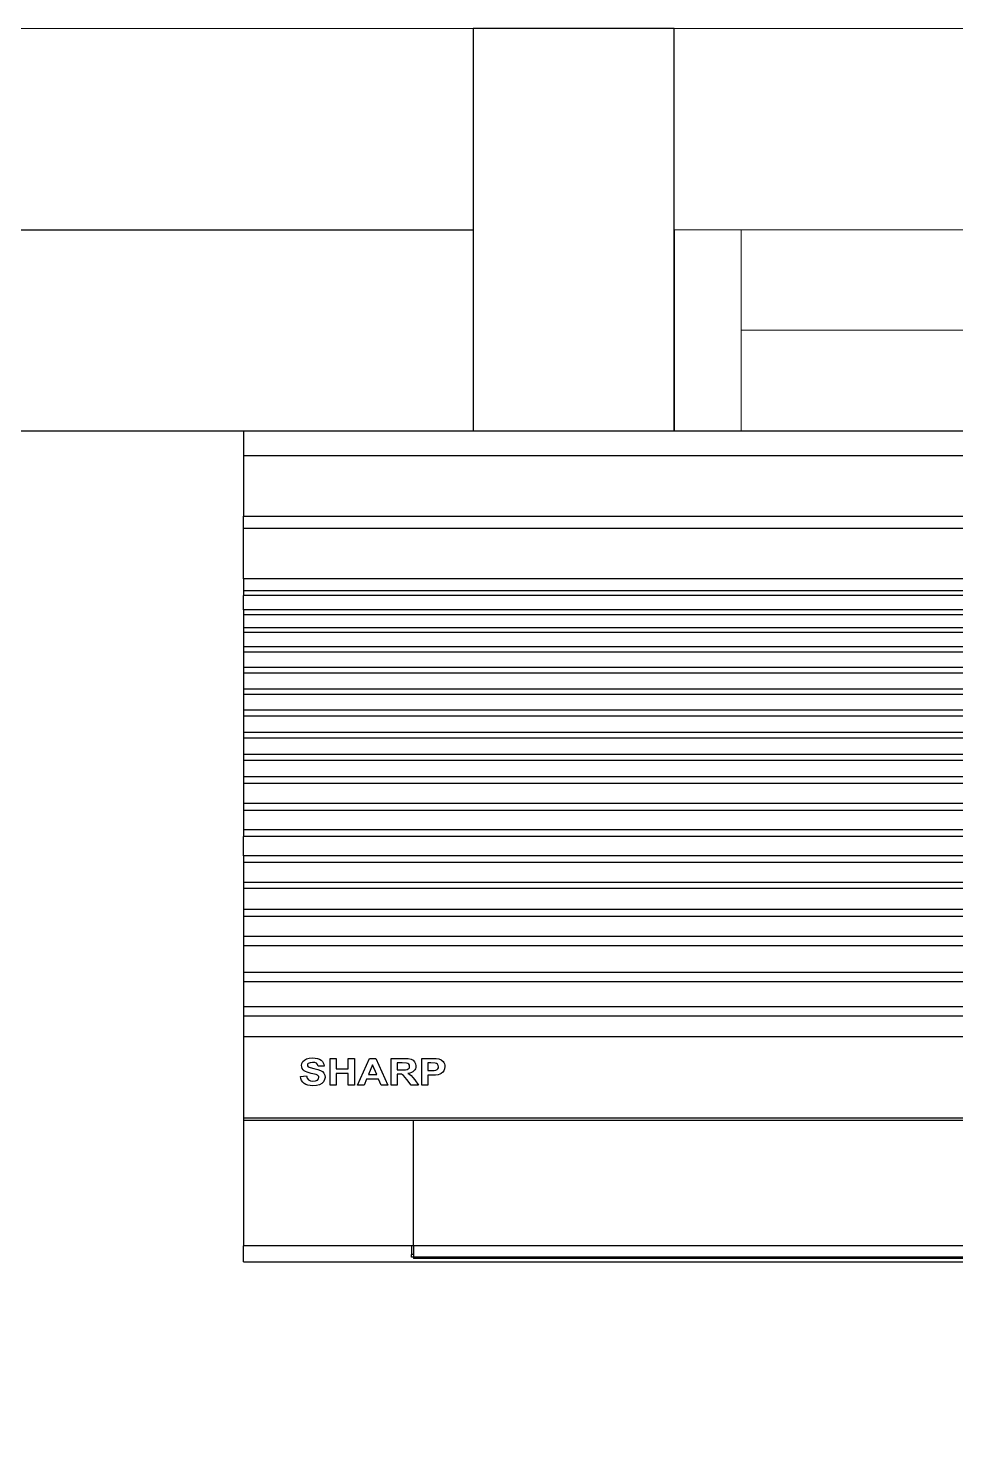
# Model space of a CAD drawing. Header units: inches. Extents: x -86493719 to 430035, y 21644 to 1519532.
# Drawn here: x 50753 to 51444, y 81466 to 82529 of the extents above; entities that cross this region are included whole.
import ezdxf

# ---------------------------------------------------------------- set-up
doc = ezdxf.new("R2010")
doc.units = ezdxf.units.IN
doc.header["$MEASUREMENT"] = 0
doc.layers.add('E-DB', color=1, linetype='Continuous')
doc.layers.add('Edges', color=7, linetype='Continuous')
for name, color, linetype, lineweight in [('LW', 8, 'Continuous', 20), ('wall', 8, 'Continuous', 30), ('WIN', 8, 'Continuous', 18)]:
    doc.layers.add(name, color=color, linetype=linetype, lineweight=lineweight)

# ---------------------------------------------------------------- blocks, each defined once
blk = doc.blocks.new('air con')
at = {"layer": 'Edges'}
for p, q in [((71.402, 41.898), (152.402, 41.898)), ((71.402, 41.898), (71.402, 41.095)), ((71.402, 41.095), (152.402, 41.095)), ((71.402, 41.095), (71.402, 39.122)), ((71.402, 39.122), (152.402, 39.122)), ((71.402, 38.724), (71.402, 39.122)), ((152.402, 38.724), (71.402, 38.724)), ((71.402, 37.092), (71.402, 38.724)), ((71.402, 37.092), (71.402, 36.701)), ((152.402, 37.092), (71.402, 37.092)), ((152.402, 36.701), (71.402, 36.701)), ((71.402, 36.701), (71.402, 36.542)), ((152.402, 36.542), (71.402, 36.542)), ((71.402, 36.078), (71.402, 36.542)), ((152.402, 36.078), (71.402, 36.078)), ((71.402, 36.078), (71.402, 35.914)), ((152.402, 35.914), (71.402, 35.914)), ((71.402, 35.914), (71.402, 35.493)), ((71.402, 35.493), (71.402, 35.34)), ((152.402, 35.493), (71.402, 35.493)), ((152.402, 35.34), (71.402, 35.34)), ((71.402, 35.34), (71.402, 34.877)), ((152.402, 34.877), (71.402, 34.877)), ((71.402, 34.877), (71.402, 34.709)), ((152.402, 34.709), (71.402, 34.709)), ((71.402, 34.709), (71.402, 34.207)), ((152.402, 34.207), (71.402, 34.207)), ((71.402, 34.207), (71.402, 34.022)), ((71.402, 34.022), (71.402, 33.51)), ((152.402, 34.022), (71.402, 34.022)), ((152.402, 33.51), (71.402, 33.51)), ((71.402, 33.51), (71.402, 33.335)), ((152.402, 33.335), (71.402, 33.335)), ((71.402, 33.335), (71.402, 32.826)), ((152.402, 32.826), (71.402, 32.826)), ((71.402, 32.826), (71.402, 32.625)), ((152.402, 32.625), (71.402, 32.625)), ((71.402, 32.625), (71.402, 32.098)), ((152.402, 32.098), (71.402, 32.098)), ((71.402, 32.098), (71.402, 31.911)), ((152.402, 31.911), (71.402, 31.911)), ((71.402, 31.911), (71.402, 31.378)), ((152.402, 31.378), (71.402, 31.378)), ((71.402, 31.378), (71.402, 31.189)), ((152.402, 31.189), (71.402, 31.189)), ((71.402, 31.189), (71.402, 30.654)), ((152.402, 30.654), (71.402, 30.654)), ((71.402, 30.654), (71.402, 30.439)), ((152.402, 30.439), (71.402, 30.439)), ((71.402, 30.439), (71.402, 29.791)), ((152.402, 29.791), (71.402, 29.791)), ((71.402, 29.791), (71.402, 29.562)), ((71.402, 29.562), (71.402, 28.935)), ((152.402, 29.562), (71.402, 29.562)), ((152.402, 28.935), (71.402, 28.935)), ((71.402, 28.935), (71.402, 28.714)), ((152.402, 28.714), (71.402, 28.714)), ((71.402, 28.092), (71.402, 28.714)), ((152.402, 28.092), (71.402, 28.092)), ((71.402, 28.092), (71.402, 27.871)), ((71.402, 27.871), (71.402, 27.226)), ((152.402, 27.871), (71.402, 27.871)), ((152.402, 27.226), (71.402, 27.226)), ((71.402, 27.226), (71.402, 27.024)), ((71.402, 27.024), (71.402, 26.349)), ((152.402, 27.024), (71.402, 27.024)), ((152.402, 26.349), (71.402, 26.349)), ((71.402, 26.349), (71.402, 26.117)), ((152.402, 26.117), (71.402, 26.117)), ((71.402, 26.117), (71.402, 25.469)), ((152.402, 25.469), (71.402, 25.469)), ((71.402, 25.469), (71.402, 25.162)), ((152.402, 25.162), (71.402, 25.162)), ((71.402, 25.162), (71.402, 24.304)), ((152.402, 24.304), (71.402, 24.304)), ((71.402, 24.304), (71.402, 24.002)), ((152.402, 24.002), (71.402, 24.002)), ((71.402, 24.002), (71.402, 23.184)), ((71.402, 23.184), (71.402, 22.883)), ((152.402, 23.184), (71.402, 23.184)), ((152.402, 22.883), (71.402, 22.883)), ((71.402, 22.883), (71.402, 22.213)), ((152.402, 22.213), (71.402, 22.213)), ((71.402, 22.213), (71.402, 19.568)), ((73.283, 21.282), (73.294, 21.346)), ((73.294, 21.346), (73.326, 21.406)), ((73.326, 21.406), (73.378, 21.457)), ((73.378, 21.457), (73.448, 21.494)), ((73.448, 21.494), (73.537, 21.517)), ((73.481, 21.324), (73.473, 21.293)), ((73.504, 21.347), (73.481, 21.324)), ((73.563, 21.371), (73.504, 21.347)), ((73.537, 21.517), (73.642, 21.525)), ((73.64, 21.379), (73.563, 21.371)), ((73.713, 21.372), (73.64, 21.379)), ((73.642, 21.525), (73.729, 21.52)), ((73.766, 21.35), (73.713, 21.372)), ((73.729, 21.52), (73.804, 21.507)), ((73.8, 21.311), (73.766, 21.35)), ((73.82, 21.253), (73.8, 21.311)), ((73.804, 21.507), (73.868, 21.484)), ((73.868, 21.484), (73.921, 21.453)), ((73.921, 21.453), (73.962, 21.414)), ((73.962, 21.414), (73.992, 21.369)), ((73.992, 21.369), (74.011, 21.318)), ((74.011, 21.318), (74.019, 21.261)), ((74.215, 20.639), (74.215, 21.51)), ((74.215, 21.51), (74.413, 21.51)), ((74.413, 21.51), (74.413, 21.167)), ((74.802, 21.167), (74.802, 21.51)), ((74.802, 21.51), (75.001, 21.51)), ((75.001, 21.51), (75.001, 20.639)), ((75.106, 20.639), (75.489, 21.51)), ((75.592, 21.306), (75.459, 20.983)), ((75.489, 21.51), (75.699, 21.51)), ((75.727, 20.983), (75.592, 21.306)), ((75.699, 21.51), (76.093, 20.639)), ((76.199, 20.639), (76.199, 21.51)), ((76.199, 21.51), (76.616, 21.51)), ((76.552, 21.362), (76.397, 21.362)), ((76.397, 21.362), (76.397, 21.141)), ((76.697, 21.359), (76.552, 21.362)), ((76.616, 21.51), (76.752, 21.504)), ((76.74, 21.347), (76.697, 21.359)), ((76.772, 21.325), (76.74, 21.347)), ((76.752, 21.504), (76.845, 21.486)), ((76.791, 21.294), (76.772, 21.325)), ((76.798, 21.254), (76.791, 21.294)), ((76.845, 21.486), (76.91, 21.454)), ((76.91, 21.454), (76.96, 21.403)), ((76.96, 21.403), (76.992, 21.338)), ((76.992, 21.338), (77.003, 21.266)), ((77.19, 20.639), (77.19, 21.51)), ((77.19, 21.51), (77.508, 21.51)), ((77.388, 21.362), (77.388, 21.115)), ((77.484, 21.362), (77.388, 21.362)), ((77.627, 21.356), (77.484, 21.362)), ((77.508, 21.51), (77.658, 21.506)), ((77.671, 21.343), (77.627, 21.356)), ((77.658, 21.506), (77.744, 21.497)), ((77.707, 21.318), (77.671, 21.343)), ((77.731, 21.283), (77.707, 21.318)), ((77.744, 21.497), (77.822, 21.465)), ((77.822, 21.465), (77.886, 21.411)), ((77.886, 21.411), (77.911, 21.376)), ((77.911, 21.376), (77.929, 21.336)), ((77.929, 21.336), (77.939, 21.291)), ((73.247, 20.922), (73.441, 20.939)), ((73.262, 20.853), (73.247, 20.922)), ((73.287, 20.793), (73.262, 20.853)), ((73.289, 21.232), (73.283, 21.282)), ((73.306, 21.186), (73.289, 21.232)), ((73.334, 21.144), (73.306, 21.186)), ((73.374, 21.106), (73.334, 21.144)), ((73.412, 21.082), (73.374, 21.106)), ((73.462, 21.059), (73.412, 21.082)), ((73.441, 20.939), (73.467, 20.864)), ((73.598, 21.02), (73.462, 21.059)), ((73.467, 20.864), (73.511, 20.812)), ((73.473, 21.293), (73.48, 21.265)), ((73.48, 21.265), (73.502, 21.241)), ((73.502, 21.241), (73.567, 21.212)), ((73.567, 21.212), (73.685, 21.182)), ((73.757, 20.982), (73.598, 21.02)), ((73.685, 21.182), (73.811, 21.152)), ((73.8, 20.965), (73.757, 20.982)), ((73.828, 20.944), (73.8, 20.965)), ((73.8, 20.808), (73.836, 20.847)), ((73.811, 21.152), (73.899, 21.12)), ((74.019, 21.261), (73.82, 21.253)), ((73.843, 20.92), (73.828, 20.944)), ((73.836, 20.847), (73.848, 20.892)), ((73.848, 20.892), (73.843, 20.92)), ((73.899, 21.12), (73.961, 21.081)), ((73.961, 21.081), (74.008, 21.031)), ((74.008, 21.031), (74.037, 20.968)), ((74.047, 20.892), (74.035, 20.82)), ((74.037, 20.968), (74.047, 20.892)), ((74.413, 21.167), (74.802, 21.167)), ((74.802, 21.02), (74.413, 21.02)), ((74.413, 21.02), (74.413, 20.639)), ((74.802, 20.639), (74.802, 21.02)), ((75.398, 20.837), (75.317, 20.639)), ((75.791, 20.837), (75.398, 20.837)), ((75.459, 20.983), (75.727, 20.983)), ((75.877, 20.639), (75.791, 20.837)), ((76.397, 21.141), (76.544, 21.141)), ((76.437, 21.002), (76.397, 21.002)), ((76.397, 21.002), (76.397, 20.639)), ((76.496, 21), (76.437, 21.002)), ((76.537, 20.993), (76.496, 21)), ((76.568, 20.979), (76.537, 20.993)), ((76.544, 21.141), (76.66, 21.144)), ((76.597, 20.956), (76.568, 20.979)), ((76.702, 20.828), (76.597, 20.956)), ((76.66, 21.144), (76.722, 21.152)), ((76.722, 21.152), (76.754, 21.167)), ((76.804, 21.034), (76.743, 21.023)), ((76.743, 21.023), (76.802, 20.988)), ((76.754, 21.167), (76.778, 21.189)), ((76.778, 21.189), (76.793, 21.218)), ((76.793, 21.218), (76.798, 21.254)), ((76.802, 20.988), (76.849, 20.95)), ((76.856, 21.052), (76.804, 21.034)), ((76.849, 20.95), (76.899, 20.895)), ((76.901, 21.075), (76.856, 21.052)), ((76.899, 20.895), (76.962, 20.809)), ((76.938, 21.104), (76.901, 21.075)), ((76.966, 21.138), (76.938, 21.104)), ((76.986, 21.176), (76.966, 21.138)), ((76.999, 21.219), (76.986, 21.176)), ((77.003, 21.266), (76.999, 21.219)), ((77.388, 21.115), (77.497, 21.115)), ((77.518, 20.967), (77.388, 20.967)), ((77.388, 20.967), (77.388, 20.639)), ((77.497, 21.115), (77.595, 21.119)), ((77.637, 20.97), (77.518, 20.967)), ((77.595, 21.119), (77.654, 21.129)), ((77.724, 20.98), (77.637, 20.97)), ((77.654, 21.129), (77.689, 21.146)), ((77.689, 21.146), (77.716, 21.172)), ((77.716, 21.172), (77.733, 21.203)), ((77.776, 20.995), (77.724, 20.98)), ((77.738, 21.239), (77.731, 21.283)), ((77.733, 21.203), (77.738, 21.239)), ((77.827, 21.021), (77.776, 20.995)), ((77.873, 21.058), (77.827, 21.021)), ((77.91, 21.107), (77.873, 21.058)), ((77.935, 21.168), (77.91, 21.107)), ((77.943, 21.242), (77.935, 21.168)), ((77.939, 21.291), (77.943, 21.242)), ((73.322, 20.742), (73.287, 20.793)), ((73.367, 20.7), (73.322, 20.742)), ((73.422, 20.666), (73.367, 20.7)), ((73.488, 20.642), (73.422, 20.666)), ((73.565, 20.628), (73.488, 20.642)), ((73.511, 20.812), (73.574, 20.782)), ((73.653, 20.623), (73.565, 20.628)), ((73.574, 20.782), (73.655, 20.772)), ((73.771, 20.631), (73.653, 20.623)), ((73.655, 20.772), (73.739, 20.781)), ((73.739, 20.781), (73.8, 20.808)), ((73.867, 20.655), (73.771, 20.631)), ((73.943, 20.695), (73.867, 20.655)), ((74, 20.752), (73.943, 20.695)), ((74.035, 20.82), (74, 20.752)), ((74.413, 20.639), (74.215, 20.639)), ((75.001, 20.639), (74.802, 20.639)), ((75.317, 20.639), (75.106, 20.639)), ((76.093, 20.639), (75.877, 20.639)), ((76.397, 20.639), (76.199, 20.639)), ((76.845, 20.639), (76.702, 20.828)), ((77.082, 20.639), (76.845, 20.639)), ((76.962, 20.809), (77.082, 20.639)), ((77.388, 20.639), (77.19, 20.639)), ((152.402, 19.568), (71.402, 19.568)), ((71.402, 19.568), (71.402, 19.493)), ((152.402, 19.493), (71.402, 19.493)), ((71.402, 19.493), (71.402, 15.42)), ((76.921, 15.42), (76.921, 19.493)), ((76.921, 18.47), (76.921, 18.812)), ((76.921, 18.133), (76.921, 18.47)), ((76.921, 17.803), (76.921, 18.133)), ((76.921, 17.48), (76.921, 17.803)), ((76.921, 17.163), (76.921, 17.48)), ((76.921, 16.853), (76.921, 17.163)), ((76.921, 16.551), (76.921, 16.853)), ((76.921, 16.256), (76.921, 16.551)), ((76.921, 15.969), (76.921, 16.256)), ((76.921, 15.69), (76.921, 15.969)), ((76.855, 15.42), (71.402, 15.42)), ((71.402, 14.898), (71.402, 15.42)), ((76.921, 15.42), (76.855, 15.42)), ((76.855, 15.42), (76.855, 15.142)), ((76.921, 15.42), (76.921, 15.69)), ((76.921, 15.42), (76.921, 15.142)), ((146.421, 15.42), (76.921, 15.42)), ((71.402, 14.898), (152.402, 14.898)), ((76.921, 15.142), (76.855, 15.142)), ((76.855, 15.051), (76.855, 15.142)), ((76.921, 15.051), (76.855, 15.051)), ((76.921, 15.142), (76.921, 15.051)), ((146.421, 15.051), (76.921, 15.051)), ((76.921, 15.051), (76.921, 15.012)), ((146.421, 15.012), (76.921, 15.012))]:
    blk.add_line(p, q, dxfattribs=at)
blk = doc.blocks.new('1.5HP AIR CONDITION')
at = {"xscale": 22.95287572191861, "yscale": 22.95287572191861, "zscale": 22.95287572191861}
blk.add_blockref('air con', (-3117.8, -341.9), dxfattribs=at)

msp = doc.modelspace()

# ---------------------------------------------------------------- linework, layer by layer
at = {"layer": 'E-DB'}
msp.add_lwpolyline([(46033.5, 58228.6), (44284.3, 58228.6), (44284.3, 61228.6), (47709.3, 61228.6), (47709.3, 67878.6), (45709.3, 67878.6), (45709.3, 79728.6), (49709.3, 79728.6), (49709.3, 82228.6), (55557.4, 82228.6)], dxfattribs=at)
at = {"layer": 'LW'}
for p, q in [((51084.3, 82528.6), (50234.3, 82528.6)), ((51234.3, 82528.6), (53034.3, 82528.6))]:
    msp.add_line(p, q, dxfattribs=at)
at = {"layer": 'wall'}
for p, q in [((49559.3, 82378.6), (51084.3, 82378.6)), ((51234.3, 82378.6), (51234.3, 82228.6)), ((49559.3, 82228.6), (51234.3, 82228.6))]:
    msp.add_line(p, q, dxfattribs=at)
msp.add_lwpolyline([(51084.3, 82228.6), (51234.3, 82228.6), (51234.3, 82528.6), (51084.3, 82528.6)], close=True, dxfattribs=at)
at = {"layer": 'WIN'}
for p, q in [((53009.3, 82378.6), (51259.3, 82378.6)), ((51284.3, 82303.6), (51817.7, 82303.6)), ((53034.3, 82228.6), (51234.3, 82228.6))]:
    msp.add_line(p, q, dxfattribs=at)
msp.add_lwpolyline([(51234.3, 82378.6), (51284.3, 82378.6), (51284.3, 82228.6), (51234.3, 82228.6)], close=True, dxfattribs=at)

# ---------------------------------------------------------------- block references
msp.add_blockref('1.5HP AIR CONDITION', (52392, 81608.9))

doc.saveas('drawing.dxf')
